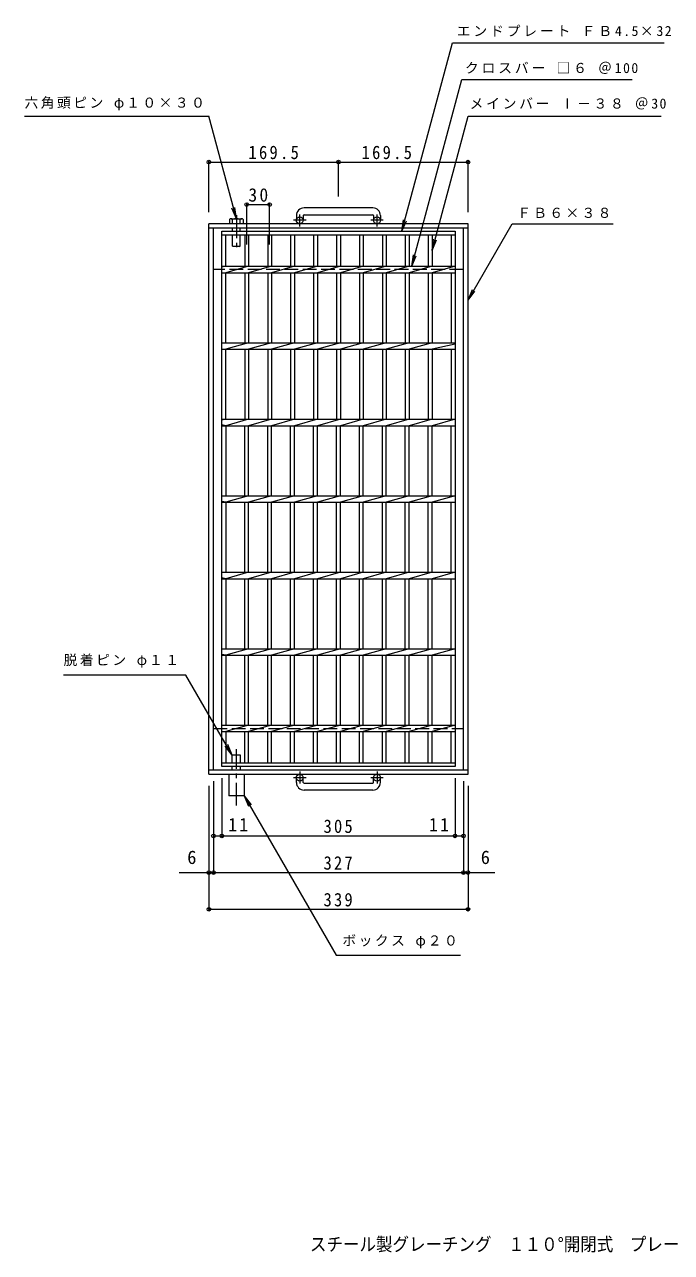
# Model space of a CAD drawing. Units: millimetres, scale not verified. Extents: x -885 to 1060, y -823 to 812.
# Drawn here: x -885 to -39, y -793 to 812 of the extents above; entities that cross this region are included whole.
import ezdxf
from ezdxf.enums import TextEntityAlignment as Align

# ---------------------------------------------------------------- set-up
doc = ezdxf.new("R2010")
doc.units = ezdxf.units.MM
doc.header["$LTSCALE"] = 6
doc.header["$PDMODE"] = 32
doc.header["$PDSIZE"] = 4.8
doc.linetypes.add('CHAIN1', pattern=[8, 5, -1, 1, -1])
doc.linetypes.add('DASHED3', pattern=[4, 3, -1])
for name, color, linetype, lineweight in [('A-1', 2, 'Continuous', 9), ('A-2', 3, 'Continuous', 9), ('A-4', 7, 'Continuous', 9), ('A-5', 7, 'Continuous', 9), ('A-9', 4, 'Continuous', 9)]:
    doc.layers.add(name, color=color, linetype=linetype, lineweight=lineweight)
doc.layers.add('F-5_F-5ﾚｲﾔ', color=2, linetype='Continuous')
doc.styles.add('ＭＳ ゴシック', font='')
doc.styles.get('ＭＳ ゴシック').set_extended_font_data('MS Gothic')

msp = doc.modelspace()

# ---------------------------------------------------------------- linework, layer by layer
at = {"layer": 'A-1'}
for p, q in [((-529.731, 562.685), (-529.731, 556.584)), ((-520.731, 562.685), (-520.731, 556.584)), ((-429.731, 572.684), (-519.731, 572.684)), ((-519.731, 563.684), (-429.731, 563.684)), ((-428.731, 562.685), (-428.731, 556.584)), ((-419.731, 562.685), (-419.731, 556.584)), ((-305.231, 552.085), (-644.231, 552.085)), ((-644.231, -167.917), (-644.231, 552.085)), ((-305.231, 546.084), (-644.231, 546.084)), ((-638.231, -161.916), (-638.231, 546.084)), ((-311.231, -161.916), (-311.231, 546.084)), ((-305.231, -167.917), (-305.231, 552.085)), ((-644.231, -161.916), (-305.231, -161.916)), ((-644.231, -167.917), (-305.231, -167.917)), ((-529.731, -178.517), (-529.731, -172.417)), ((-520.731, -178.517), (-520.731, -172.417)), ((-428.731, -178.517), (-428.731, -172.417)), ((-419.731, -178.517), (-419.731, -172.417)), ((-519.731, -179.517), (-429.731, -179.517)), ((-429.731, -188.517), (-519.731, -188.517))]:
    msp.add_line(p, q, dxfattribs=at)
at = {"layer": 'A-1', "linetype": 'CHAIN1'}
for p, q in [((-525.231, 548.477), (-525.231, 564.075)), ((-424.231, 548.477), (-424.231, 564.075)), ((-517.068, 556.584), (-533.475, 556.584)), ((-416.068, 556.584), (-432.475, 556.584)), ((-517.068, -172.417), (-533.475, -172.417)), ((-525.231, -164.31), (-525.231, -179.907)), ((-416.068, -172.417), (-432.475, -172.417)), ((-424.231, -164.31), (-424.231, -179.907))]:
    msp.add_line(p, q, dxfattribs=at)
at = {"layer": 'A-1', "linetype": 'DASHED3'}
for p, q in [((-311.231, 492.084), (-638.231, 492.084)), ((-638.231, -107.917), (-311.231, -107.917))]:
    msp.add_line(p, q, dxfattribs=at)
at = {"layer": 'A-1'}
for centre in [(-525.231, 556.584), (-424.231, 556.584), (-525.231, -172.417), (-424.231, -172.417)]:
    msp.add_circle(centre, 4.5, dxfattribs=at)
for centre, radius, start, end in [((-519.731, 562.685), 10, 90, 180), ((-519.731, 562.685), 1, 90, 180), ((-429.731, 562.685), 10, 0, 90), ((-429.731, 562.685), 1, 0, 90), ((-519.731, -178.517), 10, 180, 270), ((-519.731, -178.517), 1, 180, 270), ((-429.731, -178.517), 10, 270, 0), ((-429.731, -178.517), 1, 270, 0)]:
    msp.add_arc(centre, radius, start, end, dxfattribs=at)
at = {"layer": 'A-2'}
for p, q in [((-627.231, 542.084), (-322.231, 542.084)), ((-627.231, -157.917), (-627.231, 542.084)), ((-627.231, 537.584), (-322.231, 537.584)), ((-622.231, 496.323), (-622.231, 537.584)), ((-597.23, 537.584), (-597.23, 496.323)), ((-592.231, 537.584), (-592.231, 496.323)), ((-567.231, 537.584), (-567.231, 496.323)), ((-562.23, 537.584), (-562.23, 496.323)), ((-537.231, 537.584), (-537.231, 496.323)), ((-532.231, 537.584), (-532.231, 496.323)), ((-507.23, 537.584), (-507.23, 496.323)), ((-502.231, 537.584), (-502.231, 496.323)), ((-477.231, 537.584), (-477.231, 496.323)), ((-472.23, 537.584), (-472.23, 496.323)), ((-447.23, 537.584), (-447.23, 496.323)), ((-442.231, 537.584), (-442.231, 496.323)), ((-417.23, 537.584), (-417.23, 496.323)), ((-412.231, 537.584), (-412.231, 496.323)), ((-387.231, 537.584), (-387.231, 496.323)), ((-382.231, 537.584), (-382.231, 496.323)), ((-357.231, 537.584), (-357.231, 496.323)), ((-352.231, 537.584), (-352.231, 496.323)), ((-327.231, 537.584), (-327.231, 496.323)), ((-622.231, 496.323), (-627.231, 495.324)), ((-627.231, 496.323), (-322.231, 496.323)), ((-627.231, 487.844), (-322.231, 487.844)), ((-592.231, 496.323), (-622.231, 487.844)), ((-622.231, 396.324), (-622.231, 487.844)), ((-597.23, 487.844), (-597.23, 396.324)), ((-562.23, 496.323), (-592.231, 487.844)), ((-592.231, 487.844), (-592.231, 396.324)), ((-567.231, 487.844), (-567.231, 396.324)), ((-532.231, 496.323), (-562.23, 487.844)), ((-562.23, 487.844), (-562.23, 396.324)), ((-537.231, 487.844), (-537.231, 396.324)), ((-502.231, 496.323), (-532.231, 487.844)), ((-532.231, 487.844), (-532.231, 396.324)), ((-507.23, 487.844), (-507.23, 396.324)), ((-472.23, 496.323), (-502.231, 487.844)), ((-502.231, 487.844), (-502.231, 396.324)), ((-477.231, 487.844), (-477.231, 396.324)), ((-442.231, 496.323), (-472.23, 487.844)), ((-472.23, 487.844), (-472.23, 396.324)), ((-447.23, 487.844), (-447.23, 396.324)), ((-412.231, 496.323), (-442.231, 487.844)), ((-442.231, 487.844), (-442.231, 396.324)), ((-417.23, 487.844), (-417.23, 396.324)), ((-382.23, 496.323), (-412.231, 487.844)), ((-412.231, 487.844), (-412.231, 396.324)), ((-387.231, 487.844), (-387.231, 396.324)), ((-352.231, 496.323), (-382.231, 487.844)), ((-382.231, 487.844), (-382.231, 396.324)), ((-357.231, 487.844), (-357.231, 396.324)), ((-322.23, 496.323), (-352.231, 487.844)), ((-352.231, 487.844), (-352.231, 396.324)), ((-327.231, 487.844), (-327.231, 396.324)), ((-622.231, 396.324), (-627.231, 395.324)), ((-627.231, 396.324), (-322.231, 396.324)), ((-627.231, 387.844), (-322.231, 387.844)), ((-592.231, 396.324), (-622.231, 387.844)), ((-622.231, 296.324), (-622.231, 387.844)), ((-597.23, 387.844), (-597.23, 296.324)), ((-562.23, 396.324), (-592.231, 387.844)), ((-592.231, 387.844), (-592.231, 296.324)), ((-567.231, 387.844), (-567.231, 296.324)), ((-532.231, 396.324), (-562.23, 387.844)), ((-562.23, 387.844), (-562.23, 296.324)), ((-537.231, 387.844), (-537.231, 296.324)), ((-502.231, 396.324), (-532.231, 387.844)), ((-532.231, 387.844), (-532.231, 296.324)), ((-507.23, 387.844), (-507.23, 296.324)), ((-472.23, 396.324), (-502.231, 387.844)), ((-502.231, 387.844), (-502.231, 296.324)), ((-477.231, 387.844), (-477.231, 296.324)), ((-442.231, 396.324), (-472.23, 387.844)), ((-472.23, 387.844), (-472.23, 296.324)), ((-447.23, 387.844), (-447.23, 296.324)), ((-412.231, 396.324), (-442.231, 387.844)), ((-442.231, 387.844), (-442.231, 296.324)), ((-417.23, 387.844), (-417.23, 296.324)), ((-382.23, 396.324), (-412.231, 387.844)), ((-412.231, 387.844), (-412.231, 296.324)), ((-387.231, 387.844), (-387.231, 296.324)), ((-352.231, 396.324), (-382.231, 387.844)), ((-382.231, 387.844), (-382.231, 296.324)), ((-357.231, 387.844), (-357.231, 296.324)), ((-322.231, 394.345), (-352.231, 387.844)), ((-352.231, 387.844), (-352.231, 296.324)), ((-327.231, 387.844), (-327.231, 296.324)), ((-622.231, 296.324), (-627.231, 295.324)), ((-627.231, 296.324), (-322.231, 296.324)), ((-592.231, 296.324), (-622.231, 287.844)), ((-562.23, 296.324), (-592.231, 287.844)), ((-532.231, 296.324), (-562.23, 287.844)), ((-502.231, 296.324), (-532.231, 287.844)), ((-472.23, 296.324), (-502.231, 287.844)), ((-442.231, 296.324), (-472.23, 287.844)), ((-412.231, 296.324), (-442.231, 287.844)), ((-382.23, 296.324), (-412.231, 287.844)), ((-352.231, 296.324), (-382.231, 287.844)), ((-322.23, 296.324), (-352.231, 287.844)), ((-622.231, 287.844), (-627.231, 288.843)), ((-627.231, 287.844), (-322.231, 287.844)), ((-622.231, 287.844), (-622.231, 196.324)), ((-597.23, 196.324), (-597.23, 287.844)), ((-592.231, 196.324), (-592.231, 287.844)), ((-567.231, 196.324), (-567.231, 287.844)), ((-562.23, 196.324), (-562.23, 287.844)), ((-537.231, 196.324), (-537.231, 287.844)), ((-532.231, 196.324), (-532.231, 287.844)), ((-507.23, 196.324), (-507.23, 287.844)), ((-502.231, 196.324), (-502.231, 287.844)), ((-477.231, 196.324), (-477.231, 287.844)), ((-472.23, 196.324), (-472.23, 287.844)), ((-447.23, 196.324), (-447.23, 287.844)), ((-442.231, 196.324), (-442.231, 287.844)), ((-417.23, 196.324), (-417.23, 287.844)), ((-412.231, 196.324), (-412.231, 287.844)), ((-387.231, 196.324), (-387.231, 287.844)), ((-382.231, 196.324), (-382.231, 287.844)), ((-357.231, 196.324), (-357.231, 287.844)), ((-352.231, 196.324), (-352.231, 287.844)), ((-327.231, 196.324), (-327.231, 287.844)), ((-622.231, 196.324), (-627.231, 195.324)), ((-627.231, 196.324), (-322.231, 196.324)), ((-592.231, 196.324), (-622.231, 187.844)), ((-562.23, 196.324), (-592.231, 187.844)), ((-532.231, 196.324), (-562.23, 187.844)), ((-502.231, 196.324), (-532.231, 187.844)), ((-472.23, 196.324), (-502.231, 187.844)), ((-442.231, 196.324), (-472.23, 187.844)), ((-412.231, 196.324), (-442.231, 187.844)), ((-382.23, 196.324), (-412.231, 187.844)), ((-352.231, 196.324), (-382.231, 187.844)), ((-322.23, 196.324), (-352.231, 187.844)), ((-622.231, 187.844), (-627.231, 188.843)), ((-627.231, 187.844), (-322.231, 187.844)), ((-622.231, 187.844), (-622.231, 96.324)), ((-597.23, 96.324), (-597.23, 187.844)), ((-592.231, 96.324), (-592.231, 187.844)), ((-567.231, 96.324), (-567.231, 187.844)), ((-562.23, 96.324), (-562.23, 187.844)), ((-537.231, 96.324), (-537.231, 187.844)), ((-532.231, 96.324), (-532.231, 187.844)), ((-507.23, 96.324), (-507.23, 187.844)), ((-502.231, 96.324), (-502.231, 187.844)), ((-477.231, 96.324), (-477.231, 187.844)), ((-472.23, 96.324), (-472.23, 187.844)), ((-447.23, 96.324), (-447.23, 187.844)), ((-442.231, 96.324), (-442.231, 187.844)), ((-417.23, 96.324), (-417.23, 187.844)), ((-412.231, 96.324), (-412.231, 187.844)), ((-387.231, 96.324), (-387.231, 187.844)), ((-382.231, 96.324), (-382.231, 187.844)), ((-357.231, 96.324), (-357.231, 187.844)), ((-352.231, 96.324), (-352.231, 187.844)), ((-327.231, 96.324), (-327.231, 187.844)), ((-622.231, 96.324), (-627.231, 95.324)), ((-627.231, 96.324), (-322.231, 96.324)), ((-622.231, 87.844), (-627.231, 88.843)), ((-627.231, 87.844), (-322.231, 87.844)), ((-592.231, 96.324), (-622.231, 87.844)), ((-622.231, 87.844), (-622.231, -3.676)), ((-597.23, -3.676), (-597.23, 87.844)), ((-562.23, 96.324), (-592.231, 87.844)), ((-592.231, -3.676), (-592.231, 87.844)), ((-567.231, -3.676), (-567.231, 87.844)), ((-532.231, 96.324), (-562.23, 87.844)), ((-562.23, -3.676), (-562.23, 87.844)), ((-537.231, -3.676), (-537.231, 87.844)), ((-502.231, 96.324), (-532.231, 87.844)), ((-532.231, -3.676), (-532.231, 87.844)), ((-507.23, -3.676), (-507.23, 87.844)), ((-472.23, 96.324), (-502.231, 87.844)), ((-502.231, -3.676), (-502.231, 87.844)), ((-477.231, -3.676), (-477.231, 87.844)), ((-442.231, 96.324), (-472.23, 87.844)), ((-472.23, -3.676), (-472.23, 87.844)), ((-447.23, -3.676), (-447.23, 87.844)), ((-412.231, 96.324), (-442.231, 87.844)), ((-442.231, -3.676), (-442.231, 87.844)), ((-417.23, -3.676), (-417.23, 87.844)), ((-382.23, 96.324), (-412.231, 87.844)), ((-412.231, -3.676), (-412.231, 87.844)), ((-387.231, -3.676), (-387.231, 87.844)), ((-352.231, 96.324), (-382.231, 87.844)), ((-382.231, -3.676), (-382.231, 87.844)), ((-357.231, -3.676), (-357.231, 87.844)), ((-322.23, 96.324), (-352.231, 87.844)), ((-352.231, -3.676), (-352.231, 87.844)), ((-327.231, -3.676), (-327.231, 87.844)), ((-622.231, -3.676), (-627.231, -4.676)), ((-627.231, -3.676), (-322.231, -3.676)), ((-622.231, -12.156), (-627.231, -11.157)), ((-627.231, -12.156), (-322.231, -12.156)), ((-592.231, -3.676), (-622.231, -12.156)), ((-622.231, -12.156), (-622.231, -103.676)), ((-597.23, -103.676), (-597.23, -12.156)), ((-562.23, -3.676), (-592.231, -12.156)), ((-592.231, -103.676), (-592.231, -12.156)), ((-567.231, -103.676), (-567.231, -12.156)), ((-532.231, -3.676), (-562.23, -12.156)), ((-562.23, -103.676), (-562.23, -12.156)), ((-537.231, -103.676), (-537.231, -12.156)), ((-502.231, -3.676), (-532.231, -12.156)), ((-532.231, -103.676), (-532.231, -12.156)), ((-507.23, -103.676), (-507.23, -12.156)), ((-472.23, -3.676), (-502.231, -12.156)), ((-502.231, -103.676), (-502.231, -12.156)), ((-477.231, -103.676), (-477.231, -12.156)), ((-442.231, -3.676), (-472.23, -12.156)), ((-472.23, -103.676), (-472.23, -12.156)), ((-447.23, -103.676), (-447.23, -12.156)), ((-412.231, -3.676), (-442.231, -12.156)), ((-442.231, -103.676), (-442.231, -12.156)), ((-417.23, -103.676), (-417.23, -12.156)), ((-382.23, -3.676), (-412.231, -12.156)), ((-412.231, -103.676), (-412.231, -12.156)), ((-387.231, -103.676), (-387.231, -12.156)), ((-352.231, -3.676), (-382.231, -12.156)), ((-382.231, -103.676), (-382.231, -12.156)), ((-357.231, -103.676), (-357.231, -12.156)), ((-322.23, -3.676), (-352.231, -12.156)), ((-352.231, -103.676), (-352.231, -12.156)), ((-327.231, -103.676), (-327.231, -12.156)), ((-622.231, -103.676), (-627.231, -104.676)), ((-627.231, -103.676), (-322.231, -103.676)), ((-627.231, -112.156), (-322.231, -112.156)), ((-592.231, -103.676), (-622.231, -112.156)), ((-622.231, -112.156), (-622.231, -153.417)), ((-597.23, -153.417), (-597.23, -112.156)), ((-562.23, -103.676), (-592.231, -112.156)), ((-592.231, -153.417), (-592.231, -112.156)), ((-567.231, -153.417), (-567.231, -112.156)), ((-532.231, -103.676), (-562.23, -112.156)), ((-562.23, -153.417), (-562.23, -112.156)), ((-537.231, -153.417), (-537.231, -112.156)), ((-502.231, -103.676), (-532.231, -112.156)), ((-532.231, -153.417), (-532.231, -112.156)), ((-507.23, -153.417), (-507.23, -112.156)), ((-472.23, -103.676), (-502.231, -112.156)), ((-502.231, -153.417), (-502.231, -112.156)), ((-477.231, -153.417), (-477.231, -112.156)), ((-442.231, -103.676), (-472.23, -112.156)), ((-472.23, -153.417), (-472.23, -112.156)), ((-447.23, -153.417), (-447.23, -112.156)), ((-412.231, -103.676), (-442.231, -112.156)), ((-442.231, -153.417), (-442.231, -112.156)), ((-417.23, -153.417), (-417.23, -112.156)), ((-382.23, -103.676), (-412.231, -112.156)), ((-412.231, -153.417), (-412.231, -112.156)), ((-387.231, -153.417), (-387.231, -112.156)), ((-352.231, -103.676), (-382.231, -112.156)), ((-382.231, -153.417), (-382.231, -112.156)), ((-357.231, -153.417), (-357.231, -112.156)), ((-322.23, -103.676), (-352.231, -112.156)), ((-352.231, -153.417), (-352.231, -112.156)), ((-327.231, -153.417), (-327.231, -112.156)), ((-322.231, -153.417), (-627.231, -153.417))]:
    msp.add_line(p, q, dxfattribs=at)
msp.add_lwpolyline([(-322.231, 542.084), (-322.231, -157.917), (-627.231, -157.917)], dxfattribs=at)
at = {"layer": 'A-4'}
for p, q in [((-644.231, 567.085), (-644.231, 634.484)), ((-644.231, 632.684), (-305.231, 632.684)), ((-474.731, 587.684), (-474.731, 634.484)), ((-305.231, 567.085), (-305.231, 634.484)), ((-594.73, 524.932), (-594.73, 578.826)), ((-564.731, 524.932), (-564.731, 578.826)), ((-594.73, 577.026), (-564.731, 577.026)), ((-627.231, -172.916), (-627.231, -250.317)), ((-322.231, -172.916), (-322.231, -250.317)), ((-644.231, -182.917), (-644.231, -346.317)), ((-638.231, -176.916), (-638.231, -298.317)), ((-311.231, -176.916), (-311.231, -298.317)), ((-305.231, -182.917), (-305.231, -346.317)), ((-638.231, -248.517), (-311.231, -248.517)), ((-683.167, -296.517), (-270.268, -296.517)), ((-644.231, -344.517), (-305.231, -344.517))]:
    msp.add_line(p, q, dxfattribs=at)
for p in [(-644.231, 632.684), (-474.731, 632.684), (-305.231, 632.684), (-594.73, 577.026), (-564.731, 577.026), (-638.231, -248.517), (-627.231, -248.517), (-322.231, -248.517), (-311.231, -248.517), (-644.231, -296.517), (-638.231, -296.517), (-311.231, -296.517), (-305.231, -296.517), (-644.231, -344.517), (-305.231, -344.517)]:
    msp.add_point(p, dxfattribs=at)
at = {"layer": 'A-5'}
for p, q in [((-378.634, 496.323), (-313.158, 740.684)), ((-313.158, 740.684), (-90.278, 740.684)), ((-885.336, 692.684), (-644.19, 692.684)), ((-608.231, 558.485), (-644.19, 692.684)), ((-352.231, 516.954), (-305.144, 692.684)), ((-305.144, 692.684), (-52.58, 692.684)), ((-608.231, 558.485), (-613.971, 572.343)), ((-608.231, 558.485), (-610.189, 573.356)), ((-391.645, 542.084), (-389.687, 556.956)), ((-391.645, 542.084), (-385.905, 555.942)), ((-352.231, 516.954), (-350.273, 531.825)), ((-352.231, 516.954), (-346.491, 530.812)), ((-378.634, 496.323), (-376.676, 511.195)), ((-378.634, 496.323), (-372.894, 510.182)), ((-305.231, 452.122), (-299.491, 465.981)), ((-305.231, 452.122), (-296.099, 464.023)), ((-674.231, -38.126), (-834.222, -38.126)), ((-613.731, -142.915), (-674.231, -38.126)), ((-613.731, -142.915), (-622.862, -131.015)), ((-613.731, -142.915), (-619.471, -129.057)), ((-598.231, -195.915), (-589.099, -207.816)), ((-598.231, -195.915), (-592.491, -209.774))]:
    msp.add_line(p, q, dxfattribs=at)
for points in [[(-391.645, 542.084), (-325.569, 788.684), (-48.443, 788.684)], [(-305.231, 452.122), (-247.518, 552.085), (-115.403, 552.085)], [(-598.231, -195.915), (-477.794, -404.517), (-315.068, -404.517)]]:
    msp.add_lwpolyline(points, dxfattribs=at)
at = {"layer": 'A-9', "linetype": 'CHAIN1'}
for p, q in [((-608.231, 563.183), (-608.231, 518.551)), ((-608.231, -208.943), (-608.231, -135.019))]:
    msp.add_line(p, q, dxfattribs=at)
at = {"layer": 'A-9'}
for p, q in [((-617.116, 557.741), (-617.116, 552.085)), ((-615.173, 558.485), (-601.288, 558.485)), ((-613.231, 552.085), (-613.231, 557.741)), ((-613.231, 542.085), (-613.231, 546.085)), ((-603.231, 552.085), (-603.231, 557.741)), ((-603.231, 542.085), (-603.231, 546.085)), ((-599.346, 557.741), (-599.346, 552.085)), ((-613.231, 522.897), (-613.231, 537.585)), ((-603.231, 522.897), (-603.231, 537.585)), ((-612.419, 522.085), (-613.231, 522.897)), ((-604.043, 522.085), (-612.419, 522.085)), ((-604.043, 522.085), (-603.231, 522.897)), ((-602.731, -142.915), (-613.731, -142.915)), ((-613.731, -152.915), (-613.731, -142.915)), ((-602.731, -152.915), (-602.731, -142.915)), ((-613.731, -161.915), (-613.731, -157.915)), ((-602.731, -161.915), (-602.731, -157.915)), ((-618.231, -167.915), (-618.231, -195.915)), ((-598.231, -167.915), (-598.231, -195.915)), ((-598.231, -195.915), (-618.231, -195.915))]:
    msp.add_line(p, q, dxfattribs=at)
for centre, radius, start, end in [((-615.173, 555.575), 2.91, 48.12389, 131.8763), ((-608.231, 541.294), 17.19, 73.09029, 106.90971), ((-601.288, 555.575), 2.91, 48.1237, 131.87611)]:
    msp.add_arc(centre, radius, start, end, dxfattribs=at)

# ---------------------------------------------------------------- texts
at = {"layer": 'A-4', "color": 2, "style": 'ＭＳ ゴシック'}
for p in [(-672.488, -290.517), (-288.506, -290.517)]:
    msp.add_text('6', height=17.6, dxfattribs=at).set_placement(p, align=Align.BOTTOM_LEFT)
at = {"layer": 'A-4', "color": 2, "char_height": 17.6, "attachment_point": 7, "style": 'ＭＳ ゴシック'}
for s, insert in [('\\T1.28;\\W0.9;169.5', (-592.481, 636.284)), ('\\T1.28;\\W0.9;169.5', (-444.496, 636.284)), ('\\T1.27;\\W0.95;30', (-592.481, 580.626)), ('\\T1.27;\\W0.95;11', (-618.774, -242.517)), ('\\T1.27;\\W0.9;305', (-494.231, -244.917)), ('\\T1.27;\\W0.95;11', (-356.147, -242.517)), ('\\T1.27;\\W0.9;327', (-494.231, -292.917)), ('\\T1.27;\\W0.9;339', (-494.231, -340.917))]:
    msp.add_mtext(s, dxfattribs=dict(at, insert=insert))
at = {"layer": 'A-5', "char_height": 13.2, "attachment_point": 7, "style": 'ＭＳ ゴシック'}
for s, insert in [('\\T1.21;エンドプレート\\~ＦＢ4.5×32', (-319.943, 796.74)), ('\\T1.21;クロスバー\\~□６\\~＠100', (-309.278, 747.871)), ('\\T1.18;六角頭ピン\\~φ１０×３０', (-885.336, 700.189)), ('\\T1.2;メインバー\\~Ⅰ－３８\\~＠30', (-303.08, 701.367)), ('\\T1.17;ＦＢ６×３８', (-240.936, 559.486)), ('\\T1.18;脱着ピン\\~φ１１', (-834.222, -28.623)), ('\\T1.18;ボックス\\~φ２０', (-469.568, -395.469))]:
    msp.add_mtext(s, dxfattribs=dict(at, insert=insert))
at = {"layer": 'F-5_F-5ﾚｲﾔ', "style": 'ＭＳ ゴシック', "width": 0.9}
msp.add_text('スチール製グレーチング\u3000１１０°開閉式\u3000プレーンタイプ', height=17.6, dxfattribs=at).set_placement((-512.046, -796.524), align=Align.BOTTOM_LEFT)

doc.saveas('drawing.dxf')
